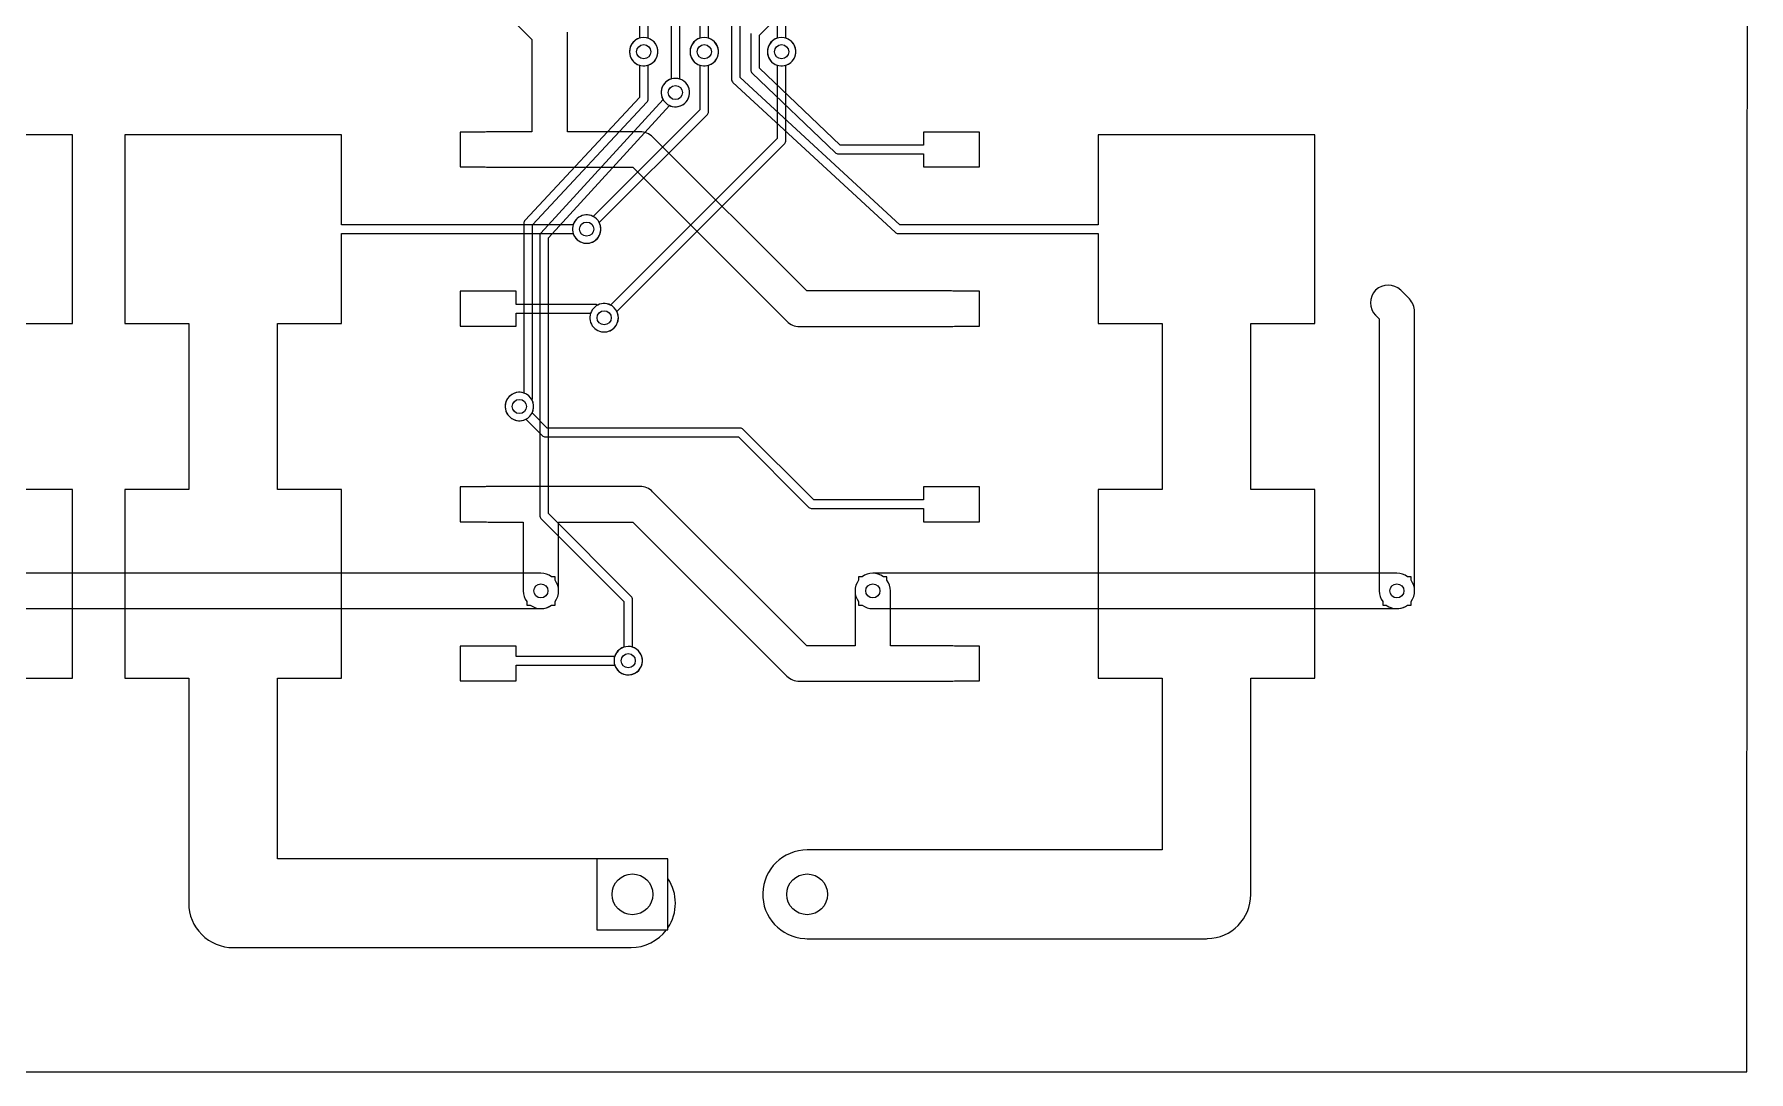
# Model space of a CAD drawing. Header units: millimetres. Extents: x 14 to 284, y -1 to 109.
# Drawn here: x 234.75 to 283.82, y -1.27 to 28.44 of the extents above; entities that cross this region are included whole.
import ezdxf

# ---------------------------------------------------------------- set-up
doc = ezdxf.new("R2010")
doc.units = ezdxf.units.MM

msp = doc.modelspace()

# ---------------------------------------------------------------- linework, layer by layer
at = {"layer": '16_copper'}
for points in [[(248.714, 17.381, 0.453092), (249.02, 17.911), (249, 17.96, 0.145455), (249.013, 18.033), (249.013, 22.978), (252.286, 26.498, 0.189467), (252.319, 26.583), (252.319, 27.553, 0.943675), (252.115, 28.339), (252.063, 28.326, 0.722287), (252.069, 27.553), (252.069, 26.633), (248.796, 23.112, 0.189467), (248.763, 23.027), (248.763, 18.166), (248.714, 18.179), (248.661, 18.186), (248.608, 18.186), (248.555, 18.179), (248.503, 18.166), (248.454, 18.145), (248.408, 18.119), (248.366, 18.086), (248.328, 18.049), (248.296, 18.006), (248.269, 17.96), (248.249, 17.911), (248.235, 17.859), (248.228, 17.807), (248.228, 17.753), (248.235, 17.701), (248.249, 17.649), (248.269, 17.6), (248.296, 17.554), (248.328, 17.511), (248.366, 17.474), (248.408, 17.441), (248.454, 17.415), (248.503, 17.394), (248.555, 17.381), (248.608, 17.374), (248.661, 17.374)], [(250.639, 22.461, 0.49782), (250.922, 23.045), (254.015, 26.138, 0.198912), (254.051, 26.226), (254.051, 27.553, 0.943675), (253.847, 28.339), (253.795, 28.326, 0.722287), (253.801, 27.553), (253.801, 26.278), (250.745, 23.222), (250.74, 23.225), (250.691, 23.246), (250.639, 23.259), (250.587, 23.266), (250.533, 23.266), (250.481, 23.259), (250.429, 23.246), (250.38, 23.225), (250.334, 23.199), (250.291, 23.166), (250.254, 23.129), (250.221, 23.086), (250.195, 23.04), (250.174, 22.991), (250.161, 22.939), (250.154, 22.887), (250.154, 22.833), (250.161, 22.781), (250.174, 22.729), (250.195, 22.68), (250.221, 22.634), (250.254, 22.591), (250.291, 22.554), (250.334, 22.521), (250.38, 22.495), (250.429, 22.474), (250.481, 22.461), (250.533, 22.454), (250.587, 22.454)], [(251.139, 19.921, 0.49782), (251.422, 20.505), (256.228, 25.312, 0.198912), (256.265, 25.4), (256.265, 27.553, 0.943675), (256.061, 28.339), (256.009, 28.326, 0.722287), (256.015, 27.553), (256.015, 25.452), (251.245, 20.682), (251.24, 20.685), (251.191, 20.706), (251.139, 20.719), (251.087, 20.726), (251.033, 20.726), (250.981, 20.719), (250.929, 20.706), (250.88, 20.685), (250.834, 20.659), (250.791, 20.626), (250.754, 20.589), (250.721, 20.546), (250.695, 20.5), (250.674, 20.451), (250.661, 20.399), (250.654, 20.347), (250.654, 20.293), (250.661, 20.241), (250.674, 20.189), (250.695, 20.14), (250.721, 20.094), (250.754, 20.051), (250.791, 20.014), (250.834, 19.981), (250.88, 19.955), (250.929, 19.934), (250.981, 19.921), (251.033, 19.914), (251.087, 19.914)], [(249.306, 11.995, 0.133586), (249.554, 12.094), (249.656, 12.094), (249.656, 12.196, 0.332704), (249.656, 12.805), (249.656, 12.906), (249.554, 12.906, 0.161753), (249.25, 13.008), (227.508, 13.008), (227.508, 26.75, 1), (226.492, 26.75), (226.492, 13.008), (223.75, 13.008, 0.929363), (223.676, 11.997), (223.75, 11.992), (249.25, 11.992)], [(251.829, 10.101, 0.773306), (251.875, 10.887), (251.875, 12.25, 0.198912), (251.838, 12.338), (249.465, 14.712), (249.465, 22.611), (252.931, 26.4, 0.985291), (253.28, 27.135), (253.231, 27.156, 0.689745), (252.747, 26.569), (249.248, 22.744, 0.187388), (249.215, 22.66), (249.215, 14.66, 0.198912), (249.252, 14.572), (251.625, 12.198), (251.625, 10.887), (251.619, 10.886), (251.57, 10.865), (251.524, 10.839), (251.481, 10.806), (251.444, 10.769), (251.411, 10.726), (251.385, 10.68), (251.364, 10.631), (251.351, 10.579), (251.344, 10.527), (251.344, 10.473), (251.351, 10.421), (251.364, 10.369), (251.385, 10.32), (251.411, 10.274), (251.444, 10.231), (251.481, 10.194), (251.524, 10.161), (251.57, 10.135), (251.619, 10.114), (251.671, 10.101), (251.723, 10.094), (251.777, 10.094)], [(273.806, 11.995, 0.133586), (274.054, 12.094), (274.156, 12.094), (274.156, 12.196, 0.332704), (274.156, 12.805), (274.156, 12.906), (274.054, 12.906, 0.161753), (273.75, 13.008), (258.75, 13.008, 0.161926), (258.446, 12.906), (258.344, 12.906), (258.344, 12.804, 0.332704), (258.344, 12.195), (258.344, 12.094), (258.446, 12.094, 0.161753), (258.75, 11.992), (273.75, 11.992)]]:
    msp.add_lwpolyline(points, format="xyb", close=True, dxfattribs=at)
msp.add_lwpolyline([(252.886, 4.826), (250.854, 4.826), (250.854, 2.794), (252.886, 2.794)], close=True, dxfattribs=at)
at = {"layer": '1_copper'}
for points in [[(252.069, 31.934), (252.069, 28.327), (252.063, 28.326), (252.014, 28.305), (251.968, 28.279), (251.926, 28.246), (251.888, 28.209), (251.856, 28.166), (251.829, 28.12), (251.809, 28.071), (251.795, 28.019), (251.788, 27.967), (251.788, 27.913), (251.795, 27.861), (251.809, 27.809), (251.829, 27.76), (251.856, 27.714), (251.888, 27.671), (251.926, 27.634), (251.968, 27.601), (252.014, 27.575), (252.063, 27.554), (252.115, 27.541), (252.168, 27.534), (252.221, 27.534), (252.274, 27.541, 0.773306), (252.319, 28.327), (252.319, 31.986, 0.198912)], [(256.015, 31.987), (256.015, 28.327), (256.009, 28.326), (255.96, 28.305), (255.914, 28.279), (255.871, 28.246), (255.834, 28.209), (255.801, 28.166), (255.775, 28.12), (255.754, 28.071), (255.741, 28.019), (255.734, 27.967), (255.734, 27.913), (255.741, 27.861), (255.754, 27.809), (255.775, 27.76), (255.801, 27.714), (255.834, 27.671), (255.871, 27.634), (255.914, 27.601), (255.96, 27.575), (256.009, 27.554), (256.061, 27.541), (256.113, 27.534), (256.167, 27.534), (256.219, 27.541, 0.773306), (256.265, 28.327), (256.265, 32.04, 0.20185)], [(252.975, 31.778), (252.975, 27.157), (252.969, 27.156), (252.92, 27.135), (252.874, 27.109), (252.831, 27.076), (252.794, 27.039), (252.761, 26.996), (252.735, 26.95), (252.714, 26.901), (252.701, 26.849), (252.694, 26.797), (252.694, 26.743), (252.701, 26.691), (252.714, 26.639), (252.735, 26.59), (252.761, 26.544), (252.794, 26.501), (252.831, 26.464), (252.874, 26.431), (252.92, 26.405), (252.969, 26.384), (253.021, 26.371), (253.073, 26.364), (253.127, 26.364), (253.179, 26.371, 0.773306), (253.225, 27.157), (253.225, 31.83, 0.198912)], [(253.801, 31.702), (253.801, 28.327), (253.795, 28.326), (253.746, 28.305), (253.7, 28.279), (253.658, 28.246), (253.62, 28.209), (253.588, 28.166), (253.561, 28.12), (253.541, 28.071), (253.527, 28.019), (253.52, 27.967), (253.52, 27.913), (253.527, 27.861), (253.541, 27.809), (253.561, 27.76), (253.588, 27.714), (253.62, 27.671), (253.658, 27.634), (253.7, 27.601), (253.746, 27.575), (253.795, 27.554), (253.847, 27.541), (253.9, 27.534), (253.953, 27.534), (254.006, 27.541, 0.773306), (254.051, 28.327), (254.051, 31.754, 0.198912)], [(254.707, 31.546), (254.707, 27.152, 0.209112), (254.747, 27.06), (259.389, 22.768, 0.188753), (259.474, 22.735), (265.2, 22.735), (265.2, 20.16), (267.03, 20.16), (267.03, 15.4), (265.2, 15.4), (265.2, 10), (267.03, 10), (267.03, 5.08), (256.87, 5.08, 0.972989), (256.8, 2.542), (256.87, 2.54), (268.3, 2.54), (268.327, 2.541, 0.407964), (269.57, 3.81), (269.57, 10), (271.4, 10), (271.4, 15.4), (269.57, 15.4), (269.57, 20.16), (271.4, 20.16), (271.4, 25.56), (265.2, 25.56), (265.2, 22.985), (259.523, 22.985), (254.957, 27.206), (254.957, 31.598, 0.198912)], [(246.73, 30.552), (248.992, 28.29), (248.992, 25.648), (247.74, 25.648, 0.042258), (247.655, 25.64), (246.94, 25.64), (246.94, 24.64), (247.653, 24.64, 0.042924), (247.74, 24.632), (251.88, 24.632), (256.291, 20.221, 0.198912), (256.65, 20.072), (261, 20.072, 0.042258), (261.085, 20.08), (261.8, 20.08), (261.8, 21.08), (261.087, 21.08, 0.042924), (261, 21.088), (256.86, 21.088), (252.449, 25.499, 0.198912), (252.09, 25.648), (250.008, 25.648), (250.008, 28.5, 0.198912)], [(255.259, 28.462), (255.259, 27.418, 0.204496), (255.298, 27.328), (257.676, 25.05, 0.19334), (257.763, 25.015), (260.2, 25.015), (260.2, 24.64), (261.8, 24.64), (261.8, 25.64), (260.2, 25.64), (260.2, 25.265), (257.813, 25.265), (255.509, 27.472), (255.509, 28.41), (255.826, 28.726, 0.198912)]]:
    msp.add_lwpolyline(points, format="xyb", dxfattribs=at)
for points in [[(234.01, 20.16), (235.84, 20.16), (235.84, 25.56), (229.64, 25.56)], [(234.01, 10), (235.84, 10), (235.84, 15.4), (234.01, 15.4)]]:
    msp.add_lwpolyline(points, dxfattribs=at)
for points in [[(241.71, 10), (243.54, 10), (243.54, 15.4), (241.71, 15.4), (241.71, 20.16), (243.54, 20.16), (243.54, 22.735), (250.173, 22.735, 0.943675), (250.959, 22.939), (250.946, 22.991, 0.722287), (250.173, 22.985), (243.54, 22.985), (243.54, 25.56), (237.34, 25.56), (237.34, 20.16), (239.17, 20.16), (239.17, 15.4), (237.34, 15.4), (237.34, 10), (239.17, 10), (239.17, 3.556, 0.414214), (240.44, 2.286), (251.83, 2.286, 0.235986), (252.845, 2.794), (252.886, 2.794), (252.886, 2.851, 0.303141), (252.886, 4.261), (252.886, 4.826), (241.71, 4.826)], [(273.797, 11.994, 0.138362), (274.055, 12.094), (274.156, 12.094), (274.156, 12.196, 0.161753), (274.258, 12.5), (274.258, 20.5, 0.198912), (274.109, 20.859), (273.859, 21.109, 1), (273.141, 20.391), (273.242, 20.29), (273.242, 12.5, 0.161926), (273.344, 12.196), (273.344, 12.094), (273.446, 12.094), (273.475, 12.073), (273.524, 12.045), (273.576, 12.023), (273.629, 12.007), (273.685, 11.996), (273.741, 11.992)], [(251.139, 19.921, 1), (250.981, 20.719), (250.929, 20.706), (250.88, 20.685, 0.163699), (250.8, 20.705), (248.54, 20.705), (248.54, 21.08), (246.94, 21.08), (246.94, 20.08), (248.54, 20.08), (248.54, 20.455), (250.676, 20.455), (250.674, 20.451), (250.661, 20.399), (250.654, 20.347), (250.654, 20.293), (250.661, 20.241), (250.674, 20.189), (250.695, 20.14), (250.721, 20.094), (250.754, 20.051), (250.791, 20.014), (250.834, 19.981), (250.88, 19.955), (250.929, 19.934), (250.981, 19.921), (251.033, 19.914), (251.087, 19.914)], [(261.8, 15.48), (260.2, 15.48), (260.2, 15.105), (257.062, 15.105), (255.044, 17.124, 0.198912), (254.955, 17.16), (249.431, 17.16), (248.997, 17.595, 0.943674), (248.296, 18.006), (248.269, 17.96, 0.722286), (248.82, 17.418), (249.291, 16.947, 0.198912), (249.379, 16.91), (254.904, 16.91), (256.922, 14.892, 0.198912), (257.011, 14.855), (260.2, 14.855), (260.2, 14.48), (261.8, 14.48)], [(247.684, 15.485), (247.655, 15.48), (246.94, 15.48), (246.94, 14.48), (247.653, 14.48, 0.042924), (247.74, 14.472), (248.742, 14.472), (248.742, 12.5, 0.161926), (248.844, 12.196), (248.844, 12.094), (248.946, 12.094, 0.332704), (249.555, 12.094), (249.656, 12.094), (249.656, 12.196, 0.161753), (249.758, 12.5), (249.758, 14.472), (251.88, 14.472), (256.291, 10.061, 0.198912), (256.65, 9.912), (261, 9.912, 0.042258), (261.085, 9.92), (261.8, 9.92), (261.8, 10.92), (261.087, 10.92, 0.042924), (261, 10.928), (259.258, 10.928), (259.258, 12.5, 0.161926), (259.156, 12.804), (259.156, 12.906), (259.054, 12.906, 0.332704), (258.445, 12.906), (258.344, 12.906), (258.344, 12.804, 0.161753), (258.242, 12.5), (258.242, 10.928), (256.86, 10.928), (252.449, 15.339, 0.198912), (252.09, 15.488), (247.74, 15.488)], [(248.54, 10.375), (251.363, 10.375, 0.943675), (252.149, 10.579), (252.136, 10.631, 0.722287), (251.363, 10.625), (248.54, 10.625), (248.54, 10.92), (246.94, 10.92), (246.94, 9.92), (248.54, 9.92)]]:
    msp.add_lwpolyline(points, format="xyb", close=True, dxfattribs=at)
at = {"layer": 'drills_PTH'}
for centre in [(251.87, 3.81), (256.87, 3.81)]:
    msp.add_circle(centre, 0.584, dxfattribs=at)
at = {"layer": 'drills_via_1_16'}
for centre in [(252.194, 27.94), (253.926, 27.94), (256.14, 27.94), (253.1, 26.77), (250.56, 22.86), (251.06, 20.32), (248.634, 17.78), (249.25, 12.5), (258.75, 12.5), (273.75, 12.5), (251.75, 10.5)]:
    msp.add_circle(centre, 0.203, dxfattribs=at)
at = {"layer": 'outline'}
msp.add_lwpolyline([(14, -1.27), (283.77, -1.27), (283.82, 109), (14, 109), (14, -1.27)], close=True, dxfattribs=at)

doc.saveas('drawing.dxf')
